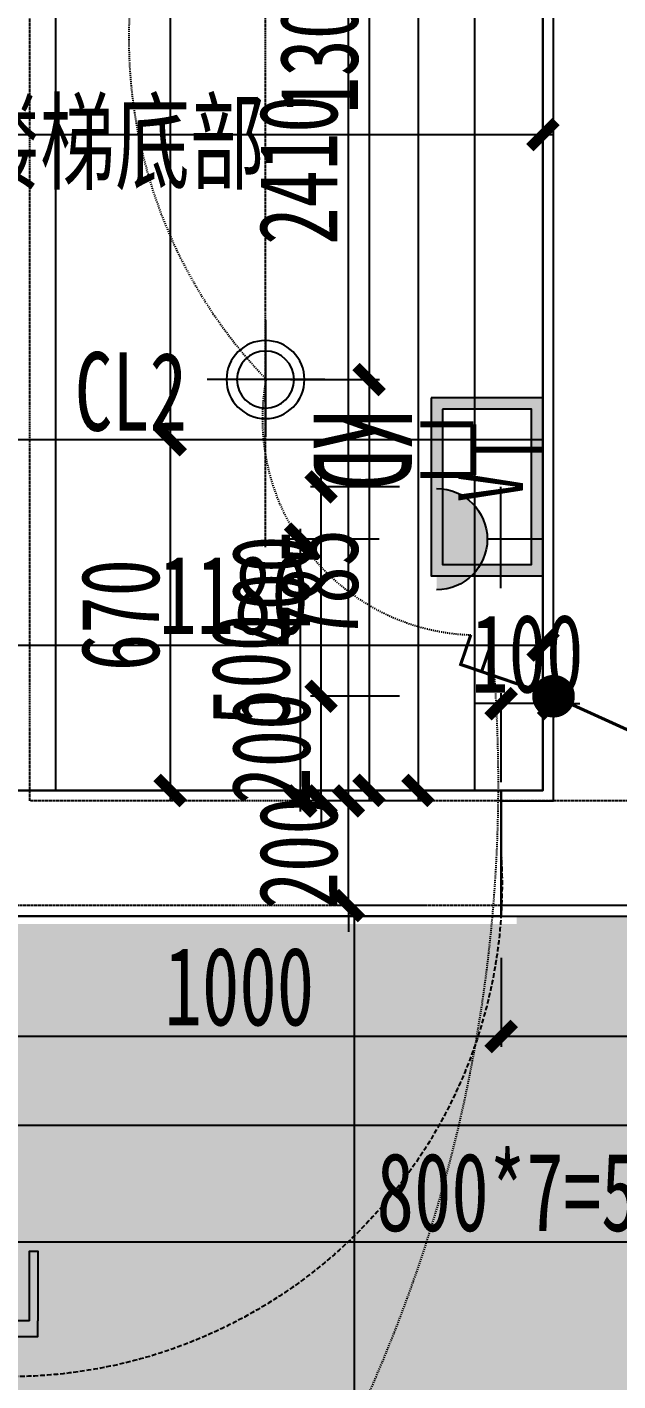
# Model space of a CAD drawing. Extents: x -255202 to 66368, y -6372500 to 603.
# Drawn here: x -125806 to -124678, y -3193802 to -3191216 of the extents above; entities that cross this region are included whole.
import ezdxf
from ezdxf.enums import TextEntityAlignment as Align

# ---------------------------------------------------------------- set-up
doc = ezdxf.new("R2010")
doc.units = 0
doc.header["$LTSCALE"] = 10
doc.header["$MEASUREMENT"] = 0
for name, pattern in [('$0$DASH', [0.35, 0.25, -0.1]), ('ABOVE', [0.4, 0.2, -0.2]), ('CONTINOUS', [0]), ('DASH', [0.35, 0.25, -0.1]), ('DOTE', [2.42, 2, -0.2, 0.02, -0.2])]:
    doc.linetypes.add(name, pattern=pattern)
for name, color, linetype in [('A-WALL（砌体墙）', 7, 'Continuous'), ('A-墙体完成面', 15, 'Continuous'), ('A-门', 251, 'Continuous'), ('D-地面材料', 250, 'Continuous'), ('DIM-地面材质放线', 149, 'Continuous'), ('DIM-平面标注', 149, 'Continuous'), ('DIM-开关定位', 149, 'Continuous'), ('DIM-插座定位', 146, 'Continuous'), ('DIM-灯具定位', 149, 'Continuous'), ('DIM_LEAD', 3, 'Continuous'), ('E-开关示意', 34, 'Continuous'), ('E-插座示意', 34, 'Continuous'), ('G-BEAM', 4, 'DASH'), ('G-BEAM_CON', 4, 'Continuous'), ('T-天花造型', 45, 'Continuous'), ('T-灯具、灯带', 13, 'Continuous'), ('墙体定位图', 7, 'Continuous'), ('天花布置图', 7, 'Continuous')]:
    doc.layers.add(name, color=color, linetype=linetype)
doc.styles.add('宋体', font='', dxfattribs={"width": 0.8})
doc.styles.add('样式222', font='', dxfattribs={"width": 0.7})
doc.styles.add('细黑体', font='', dxfattribs={"width": 0.7})
doc.styles.get('宋体').set_extended_font_data('STXihei')
doc.styles.get('样式222').set_extended_font_data('STXihei')
doc.styles.get('细黑体').set_extended_font_data('STXihei')
doc.dimstyles.new('DK-50', dxfattribs={"dimscale": 50, "dimtxt": 3, "dimasz": 1, "dimexe": 0.4, "dimexo": 0.4, "dimgap": 0.4, "dimtad": 1, "dimtoh": 1, "dimdec": 0, "dimrnd": 5, "dimdsep": 46, "dimtxsty": '样式222', "dimblk": 'ARCHTICK', "dimcen": 3, "dimdle": 0.4, "dimclrd": 149, "dimclre": 149, "dimclrt": 149, "dimadec": 0, "dimazin": 0, "dimtfac": 1, "dimtdec": 0, "dimtix": 1, "dimtmove": 2, "dimatfit": 3, "dimldrblk": 'ARCHTICK', "dimfxl": 3, "dimfxlon": 1, "dimtvp": 1, "dimtolj": 1, "dimtzin": 0, "dimarcsym": 0})

# ---------------------------------------------------------------- blocks, each defined once
blk = doc.blocks.new('rte3rte')
at = {"color": 8}
blk.add_line((2058.033, -1088.306), (2060.28, -1088.306), dxfattribs=at)
blk.add_lwpolyline([(2059.167, -1087.169), (2059.167, -1089.4)], dxfattribs=at)
at = {"layer": 'T-灯具、灯带', "ltscale": 0.3}
for radius in [0.745, 0.545]:
    blk.add_circle((2059.167, -1088.306), radius, dxfattribs=at)
blk = doc.blocks.new('*U194')
at = {"color": 0, "const_width": 0.15}
for points in [[(0, 0.783), (0, 4.692), (1.496, 4.692)], [(0, 3.634), (1.496, 3.634)]]:
    blk.add_lwpolyline(points, dxfattribs=at)
at = {"const_width": 1.019}
blk.add_lwpolyline([(0, -0.51, 1), (0, 0.51, 1)], format="xyb", close=True, dxfattribs=at)
blk = doc.blocks.new('_ArchTick')
at = {"color": 0, "linetype": 'ByBlock', "const_width": 0.4}
blk.add_lwpolyline([(-0.5, -0.5), (0.5, 0.5)], dxfattribs=at)
blk = doc.blocks.new('*D157')
at = {"layer": 'Defpoints', "color": 0, "transparency": 16777216}
for p in [(-125380.6, -3190589.5), (-125380.6, -3191889.5), (-125153.2, -3191889.5)]:
    blk.add_point(p, dxfattribs=at)
at = {"layer": 'DIM-灯具定位', "color": 149, "lineweight": -2, "transparency": 16777216}
for p, q in [((-125153.2, -3190569.5), (-125153.2, -3191909.5)), ((-125303.2, -3190589.5), (-125133.2, -3190589.5)), ((-125303.2, -3191889.5), (-125133.2, -3191889.5))]:
    blk.add_line(p, q, dxfattribs=at)
at = {"layer": 'DIM-灯具定位', "color": 149, "lineweight": -2, "transparency": 16777216, "xscale": 50, "yscale": 50, "zscale": 50}
for p, rotation in [((-125153.2, -3190589.5), 90), ((-125153.2, -3191889.5), 270)]:
    blk.add_blockref('_ArchTick', p, dxfattribs=dict(at, rotation=rotation))
at = {"layer": 'DIM-灯具定位', "color": 149, "transparency": 16777216, "insert": (-125248.2, -3191239.5), "char_height": 150, "attachment_point": 5, "rotation": 90, "style": '样式222'}
blk.add_mtext('\\A1;1300', dxfattribs=at)
blk = doc.blocks.new('*D158')
at = {"layer": 'Defpoints', "color": 0, "linetype": 'ByBlock', "transparency": 16777216}
for p in [(-125380.6, -3191889.5), (-125446.1, -3192674.3), (-125153.2, -3192674.3)]:
    blk.add_point(p, dxfattribs=at)
at = {"layer": 'DIM-灯具定位', "color": 149, "linetype": 'ByBlock', "lineweight": -2, "transparency": 16777216}
for p, q in [((-125153.2, -3191869.5), (-125153.2, -3192694.3)), ((-125303.2, -3191889.5), (-125133.2, -3191889.5)), ((-125303.2, -3192674.3), (-125133.2, -3192674.3))]:
    blk.add_line(p, q, dxfattribs=at)
at = {"layer": 'DIM-灯具定位', "color": 149, "linetype": 'ByBlock', "lineweight": -2, "transparency": 16777216, "xscale": 50, "yscale": 50, "zscale": 50}
for p, rotation in [((-125153.2, -3191889.5), 90), ((-125153.2, -3192674.3), 270)]:
    blk.add_blockref('_ArchTick', p, dxfattribs=dict(at, rotation=rotation))
at = {"layer": 'DIM-灯具定位', "color": 149, "linetype": 'ByBlock', "transparency": 16777216, "insert": (-125248.2, -3192281.9), "char_height": 150, "attachment_point": 5, "rotation": 90, "style": '样式222'}
blk.add_mtext('\\A1;785', dxfattribs=at)
blk = doc.blocks.new('*D160')
at = {"layer": 'Defpoints', "color": 0, "transparency": 16777216}
for p in [(-125283.8, -3192194.5), (-124768, -3192194.5), (-124656.1, -3192694.5)]:
    blk.add_point(p, dxfattribs=at)
at = {"layer": 'DIM-插座定位', "color": 149, "lineweight": -2, "transparency": 16777216}
for p, q in [((-125283.8, -3192714.5), (-125283.8, -3192174.5)), ((-125133.8, -3192194.5), (-125303.8, -3192194.5)), ((-125133.8, -3192694.5), (-125303.8, -3192694.5))]:
    blk.add_line(p, q, dxfattribs=at)
at = {"layer": 'DIM-插座定位', "color": 149, "lineweight": -2, "transparency": 16777216, "xscale": 50, "yscale": 50, "zscale": 50}
for p, rotation in [((-125283.8, -3192194.5), 90), ((-125283.8, -3192694.5), 270)]:
    blk.add_blockref('_ArchTick', p, dxfattribs=dict(at, rotation=rotation))
at = {"layer": 'DIM-插座定位', "color": 149, "transparency": 16777216, "insert": (-125378.8, -3192444.5), "char_height": 150, "attachment_point": 5, "rotation": 90, "style": '样式222'}
blk.add_mtext('\\A1;500', dxfattribs=at)
blk = doc.blocks.new('*U195')
at = {"color": 0, "const_width": 0.15}
blk.add_lwpolyline([(0, 0.783), (0, 4.692), (1.496, 4.692)], dxfattribs=at)
at = {"const_width": 1.019}
blk.add_lwpolyline([(0, -0.51, 1), (0, 0.51, 1)], format="xyb", close=True, dxfattribs=at)
blk = doc.blocks.new('hdfgdf')
at = {"layer": 'G-BEAM'}
for p, q in [((148978.4, -51204.1), (148978.4, -47794.1)), ((153178.4, -51204.1), (148978.4, -51204.1)), ((153178.4, -51404.1), (147178.4, -51404.1))]:
    blk.add_line(p, q, dxfattribs=at)
blk = doc.blocks.new('*D416')
at = {"layer": 'Defpoints', "color": 0, "transparency": 16777216}
for p in [(-125244.8, -3192494.5), (-124800.8, -3192494.5), (-124800.8, -3192694.5)]:
    blk.add_point(p, dxfattribs=at)
at = {"layer": 'DIM-开关定位', "color": 149, "lineweight": -2, "transparency": 16777216}
for p, q in [((-125244.8, -3192494.5), (-125244.8, -3192444.5)), ((-125094.8, -3192494.5), (-125264.8, -3192494.5)), ((-125244.8, -3192694.5), (-125244.8, -3192494.5)), ((-125094.8, -3192694.5), (-125264.8, -3192694.5)), ((-125244.8, -3192694.5), (-125244.8, -3192744.5))]:
    blk.add_line(p, q, dxfattribs=at)
at = {"layer": 'DIM-开关定位', "color": 149, "lineweight": -2, "transparency": 16777216, "xscale": 50, "yscale": 50, "zscale": 50}
for p, rotation in [((-125244.8, -3192494.5), 270), ((-125244.8, -3192694.5), 90)]:
    blk.add_blockref('_ArchTick', p, dxfattribs=dict(at, rotation=rotation))
at = {"layer": 'DIM-开关定位', "color": 149, "transparency": 16777216, "insert": (-125339.8, -3192594.5), "char_height": 150, "attachment_point": 5, "rotation": 90, "style": '样式222'}
blk.add_mtext('\\A1;200', dxfattribs=at)
blk = doc.blocks.new('*U309')
at = {"color": 250, "linetype": '$0$DASH', "ltscale": 3}
blk.add_arc((95.7, 131.6), 773, 356.3937, 90, dxfattribs=at)
at = {"layer": 'A-门', "ltscale": 0.5}
blk.add_lwpolyline([(94.4, 904.6), (94.4, 83), (45.6, 83), (45.6, 904.6), (94.4, 904.6)], dxfattribs=at)
at = {"layer": 'A-门', "ltscale": 3}
for points in [[(36.1, 841.6), (36.1, 795.6), (45.6, 795.6), (45.6, 863.6), (36.1, 863.6), (36.1, 841.6)], [(103.9, 841.6), (103.9, 795.6), (94.4, 795.6), (94.4, 863.6), (103.9, 863.6), (103.9, 841.6)], [(36.1, 841.6), (0, 841.6), (0, 817.1)], [(103.9, 841.6), (140.1, 841.6), (140.1, 817.1)], [(12.8, 817.1), (12.8, 707.4), (0, 707.4), (0, 817.1)], [(12.8, 817.1), (36.1, 817.1)], [(127.3, 817.1), (103.9, 817.1)], [(127.3, 817.1), (127.3, 707.4), (140.1, 707.4), (140.1, 817.1)]]:
    blk.add_lwpolyline(points, dxfattribs=at)
blk = doc.blocks.new('ERDFF')
h = blk.add_hatch(color=250)
h.paths.add_polyline_path([(49133.874, -8482.388), (49133.874, -8486.705), (49140.748, -8486.705), (49140.748, -8482.388)])
h.paths.add_polyline_path([(49140.308, -8482.828), (49140.308, -8486.265), (49134.314, -8486.265), (49134.314, -8482.828)], flags=16)
at = {"color": 67, "ltscale": 400}
for points in [[(49140.748, -8482.388), (49133.874, -8482.388), (49133.874, -8486.705), (49140.748, -8486.705)], [(49140.308, -8482.828), (49134.314, -8482.828), (49134.314, -8486.265), (49140.308, -8486.265)]]:
    blk.add_lwpolyline(points, close=True, dxfattribs=at)
at = {"color": 67, "style": '样式222', "width": 0.7}
blk.add_text('V', height=2.5, dxfattribs=at).set_placement((49137.313, -8485.93), align=Align.CENTER)
blk = doc.blocks.new('*D437')
at = {"layer": 'Defpoints', "color": 0, "transparency": 16777216}
for p in [(-127580.8, -3193537.4), (-127580.8, -3193729.5), (-121982.5, -3193729.5)]:
    blk.add_point(p, dxfattribs=at)
at = {"layer": 'DIM-地面材质放线', "color": 149, "lineweight": -2, "transparency": 16777216}
for p, q in [((-127580.8, -3193687.4), (-127580.8, -3193517.4)), ((-121982.5, -3193687.4), (-121982.5, -3193517.4)), ((-121962.5, -3193537.4), (-127600.8, -3193537.4))]:
    blk.add_line(p, q, dxfattribs=at)
at = {"layer": 'DIM-地面材质放线', "color": 149, "lineweight": -2, "transparency": 16777216, "xscale": 50, "yscale": 50, "zscale": 50}
for p, rotation in [((-127580.8, -3193537.4), 180.0000000000048), ((-121982.5, -3193537.4), 4.796163466380675e-12)]:
    blk.add_blockref('_ArchTick', p, dxfattribs=dict(at, rotation=rotation))
at = {"layer": 'DIM-地面材质放线', "color": 149, "transparency": 16777216, "insert": (-124781.6, -3193442.4), "char_height": 150, "attachment_point": 5, "style": '样式222'}
blk.add_mtext('\\A1;800*7=5600', dxfattribs=at)
blk = doc.blocks.new('*D476')
at = {"layer": 'Defpoints', "color": 0, "transparency": 16777216}
for p in [(-125350.9, -3187204.5), (-125532.9, -3192004.6), (-125350.9, -3192004.6)]:
    blk.add_point(p, dxfattribs=at)
at = {"layer": 'DIM-地面材质放线', "color": 149, "lineweight": -2, "transparency": 16777216}
for p, q in [((-125532.9, -3187184.5), (-125532.9, -3192024.6)), ((-125382.9, -3187204.5), (-125552.9, -3187204.5)), ((-125382.9, -3192004.6), (-125552.9, -3192004.6))]:
    blk.add_line(p, q, dxfattribs=at)
at = {"layer": 'DIM-地面材质放线', "color": 149, "lineweight": -2, "transparency": 16777216, "xscale": 50, "yscale": 50, "zscale": 50}
for p, rotation in [((-125532.9, -3187204.5), 90), ((-125532.9, -3192004.6), 270)]:
    blk.add_blockref('_ArchTick', p, dxfattribs=dict(at, rotation=rotation))
at = {"layer": 'DIM-地面材质放线', "color": 149, "transparency": 16777216, "insert": (-125627.9, -3189604.5), "char_height": 150, "attachment_point": 5, "rotation": 90, "style": '样式222'}
blk.add_mtext('\\A1;800*6=4800', dxfattribs=at)
blk = doc.blocks.new('*D477')
at = {"layer": 'Defpoints', "color": 0, "transparency": 16777216}
for p in [(-125350.9, -3192004.6), (-125532.9, -3192674.5), (-124900.8, -3192674.5)]:
    blk.add_point(p, dxfattribs=at)
at = {"layer": 'DIM-地面材质放线', "color": 149, "lineweight": -2, "transparency": 16777216}
for p, q in [((-125382.9, -3192004.6), (-125552.9, -3192004.6)), ((-125532.9, -3191984.6), (-125532.9, -3192694.5)), ((-125382.9, -3192674.5), (-125552.9, -3192674.5))]:
    blk.add_line(p, q, dxfattribs=at)
at = {"layer": 'DIM-地面材质放线', "color": 149, "lineweight": -2, "transparency": 16777216, "xscale": 50, "yscale": 50, "zscale": 50}
for p, rotation in [((-125532.9, -3192004.6), 90), ((-125532.9, -3192674.5), 270)]:
    blk.add_blockref('_ArchTick', p, dxfattribs=dict(at, rotation=rotation))
at = {"layer": 'DIM-地面材质放线', "color": 149, "transparency": 16777216, "insert": (-125627.9, -3192339.5), "char_height": 150, "attachment_point": 5, "rotation": 90, "style": '样式222'}
blk.add_mtext('\\A1;670', dxfattribs=at)
blk = doc.blocks.new('A$C575336CE')
h = blk.add_hatch(color=0)
edge = h.paths.add_edge_path()
edge.add_line((1.4, 90.3), (87.4, 90.3))
edge.add_ellipse((44.4, 90.3), major_axis=(-30.4, 30.4), ratio=1, start_angle=45, end_angle=225, ccw=False)
at = {"color": 0}
for p, q in [((44.4, 0), (44.4, 47.3)), ((0, 36.2), (86, 36.2))]:
    blk.add_line(p, q, dxfattribs=at)
blk.add_arc((44.4, 90.3), 43, 180, 0, dxfattribs=at)
at = {"color": 0, "style": '宋体'}
blk.add_attdef('S', text='', height=84, dxfattribs=at).set_placement((102.6, 76.1), align=Align.BOTTOM_CENTER)
blk = doc.blocks.new('A$C74255D8A')
at = {"color": 0, "const_width": 5}
for points in [[(7, 59.1), (7, 104.2)], [(50, 59.1), (50, 104.2)], [(7, 59.1), (50, 59.1)], [(28.5, 59.1), (28.5, 0)]]:
    blk.add_lwpolyline(points, dxfattribs=at)
at = {"color": 0, "style": '宋体'}
blk.add_attdef('1', (1.1, 119.3), '', height=75, dxfattribs=at)
blk = doc.blocks.new('*D778')
at = {"layer": 'Defpoints', "color": 0, "transparency": 16777216}
for p in [(-124900.8, -3192894.5), (-121600.8, -3192894.5), (-124900.8, -3193144.5)]:
    blk.add_point(p, dxfattribs=at)
at = {"layer": '墙体定位图', "color": 149, "lineweight": -2, "transparency": 16777216}
for p, q in [((-124900.8, -3192994.5), (-124900.8, -3193164.5)), ((-121600.8, -3192994.5), (-121600.8, -3193164.5)), ((-121580.8, -3193144.5), (-124920.8, -3193144.5))]:
    blk.add_line(p, q, dxfattribs=at)
at = {"layer": '墙体定位图', "color": 149, "lineweight": -2, "transparency": 16777216, "xscale": 50, "yscale": 50, "zscale": 50, "rotation": 180}
blk.add_blockref('_ArchTick', (-124900.8, -3193144.5), dxfattribs=at)
at = {"layer": '墙体定位图', "color": 149, "lineweight": -2, "transparency": 16777216, "xscale": 50, "yscale": 50, "zscale": 50}
blk.add_blockref('_ArchTick', (-121600.8, -3193144.5), dxfattribs=at)
at = {"layer": '墙体定位图', "color": 149, "transparency": 16777216, "insert": (-123250.8, -3193049.5), "char_height": 150, "attachment_point": 5, "style": '样式222'}
blk.add_mtext('\\A1;3300', dxfattribs=at)
blk = doc.blocks.new('*D779')
at = {"layer": 'Defpoints', "color": 0, "transparency": 16777216}
for p in [(-125900.7, 0), (-124900.8, -3192894.5), (-125900.7, -3193144.5)]:
    blk.add_point(p, dxfattribs=at)
at = {"layer": '墙体定位图', "color": 149, "lineweight": -2, "transparency": 16777216}
for p, q in [((-125900.7, -3192994.5), (-125900.7, -3193164.5)), ((-124900.8, -3192994.5), (-124900.8, -3193164.5)), ((-124880.8, -3193144.5), (-125920.7, -3193144.5))]:
    blk.add_line(p, q, dxfattribs=at)
at = {"layer": '墙体定位图', "color": 149, "lineweight": -2, "transparency": 16777216, "xscale": 50, "yscale": 50, "zscale": 50, "rotation": 180}
blk.add_blockref('_ArchTick', (-125900.7, -3193144.5), dxfattribs=at)
at = {"layer": '墙体定位图', "color": 149, "lineweight": -2, "transparency": 16777216, "xscale": 50, "yscale": 50, "zscale": 50}
blk.add_blockref('_ArchTick', (-124900.8, -3193144.5), dxfattribs=at)
at = {"layer": '墙体定位图', "color": 149, "transparency": 16777216, "insert": (-125400.8, -3193049.5), "char_height": 150, "attachment_point": 5, "style": '样式222'}
blk.add_mtext('\\A1;1000', dxfattribs=at)
blk = doc.blocks.new('*D783')
at = {"layer": 'Defpoints', "color": 0, "transparency": 16777216}
for p in [(-125192.6, -3192694.5), (-124900.8, -3192694.5), (-124900.8, -3192894.5)]:
    blk.add_point(p, dxfattribs=at)
at = {"layer": '墙体定位图', "color": 149, "lineweight": -2, "transparency": 16777216}
for p, q in [((-125192.6, -3192694.5), (-125192.6, -3192644.5)), ((-125042.6, -3192694.5), (-125212.6, -3192694.5)), ((-125192.6, -3192894.5), (-125192.6, -3192694.5)), ((-125042.6, -3192894.5), (-125212.6, -3192894.5)), ((-125192.6, -3192894.5), (-125192.6, -3192944.5))]:
    blk.add_line(p, q, dxfattribs=at)
at = {"layer": '墙体定位图', "color": 149, "lineweight": -2, "transparency": 16777216, "xscale": 50, "yscale": 50, "zscale": 50}
for p, rotation in [((-125192.6, -3192694.5), 270), ((-125192.6, -3192894.5), 90)]:
    blk.add_blockref('_ArchTick', p, dxfattribs=dict(at, rotation=rotation))
at = {"layer": '墙体定位图', "color": 149, "transparency": 16777216, "insert": (-125287.6, -3192794.5), "char_height": 150, "attachment_point": 5, "rotation": 90, "style": '样式222'}
blk.add_mtext('\\A1;200', dxfattribs=at)
blk = doc.blocks.new('*D784')
at = {"layer": 'Defpoints', "color": 0, "transparency": 16777216}
for p in [(-124900.8, -3192508.7), (-124900.8, -3192694.5), (-124800.8, -3192694.5)]:
    blk.add_point(p, dxfattribs=at)
at = {"layer": '墙体定位图', "color": 149, "lineweight": -2, "transparency": 16777216}
for p, q in [((-124900.8, -3192658.7), (-124900.8, -3192488.7)), ((-124800.8, -3192658.7), (-124800.8, -3192488.7)), ((-124900.8, -3192508.7), (-124950.8, -3192508.7)), ((-124800.8, -3192508.7), (-124900.8, -3192508.7)), ((-124800.8, -3192508.7), (-124750.8, -3192508.7))]:
    blk.add_line(p, q, dxfattribs=at)
at = {"layer": '墙体定位图', "color": 149, "lineweight": -2, "transparency": 16777216, "xscale": 50, "yscale": 50, "zscale": 50}
blk.add_blockref('_ArchTick', (-124900.8, -3192508.7), dxfattribs=at)
at = {"layer": '墙体定位图', "color": 149, "lineweight": -2, "transparency": 16777216, "xscale": 50, "yscale": 50, "zscale": 50, "rotation": 180}
blk.add_blockref('_ArchTick', (-124800.8, -3192508.7), dxfattribs=at)
at = {"layer": '墙体定位图', "color": 149, "transparency": 16777216, "insert": (-124850.8, -3192413.7), "char_height": 150, "attachment_point": 5, "style": '样式222'}
blk.add_mtext('\\A1;100', dxfattribs=at)
blk = doc.blocks.new('*D785')
at = {"layer": 'Defpoints', "color": 0, "transparency": 16777216}
for p in [(-125192.6, -3190284.5), (-124936.8, -3190284.5), (-124936.8, -3192694.5)]:
    blk.add_point(p, dxfattribs=at)
at = {"layer": '墙体定位图', "color": 149, "lineweight": -2, "transparency": 16777216}
for p, q in [((-125192.6, -3192714.5), (-125192.6, -3190264.5)), ((-125042.6, -3190284.5), (-125212.6, -3190284.5)), ((-125042.6, -3192694.5), (-125212.6, -3192694.5))]:
    blk.add_line(p, q, dxfattribs=at)
at = {"layer": '墙体定位图', "color": 149, "lineweight": -2, "transparency": 16777216, "xscale": 50, "yscale": 50, "zscale": 50}
for p, rotation in [((-125192.6, -3190284.5), 90), ((-125192.6, -3192694.5), 270)]:
    blk.add_blockref('_ArchTick', p, dxfattribs=dict(at, rotation=rotation))
at = {"layer": '墙体定位图', "color": 149, "transparency": 16777216, "insert": (-125287.6, -3191489.5), "char_height": 150, "attachment_point": 5, "rotation": 90, "style": '样式222'}
blk.add_mtext('\\A1;2410', dxfattribs=at)
blk = doc.blocks.new('*D975')
at = {"layer": 'Defpoints', "color": 0, "transparency": 16777216}
for p in [(-125001.3, -3187204.5), (-125059.6, -3192674.5), (-125004, -3192674.5)]:
    blk.add_point(p, dxfattribs=at)
at = {"layer": '天花布置图', "color": 149, "lineweight": -2, "transparency": 16777216}
for p, q in [((-125059.6, -3187184.5), (-125059.6, -3192694.5)), ((-125021.3, -3187204.5), (-125079.6, -3187204.5)), ((-125024, -3192674.5), (-125079.6, -3192674.5))]:
    blk.add_line(p, q, dxfattribs=at)
at = {"layer": '天花布置图', "color": 149, "lineweight": -2, "transparency": 16777216, "xscale": 50, "yscale": 50, "zscale": 50}
for p, rotation in [((-125059.6, -3187204.5), 90), ((-125059.6, -3192674.5), 270)]:
    blk.add_blockref('_ArchTick', p, dxfattribs=dict(at, rotation=rotation))
at = {"layer": '天花布置图', "color": 149, "transparency": 16777216, "insert": (-125154.6, -3189939.5), "char_height": 150, "attachment_point": 5, "rotation": 90, "style": '样式222'}
blk.add_mtext('\\A1;5470', dxfattribs=at)
blk = doc.blocks.new('*D999')
at = {"layer": 'Defpoints', "color": 0, "transparency": 16777216}
for p in [(-125244.8, -3192094.5), (-125034.5, -3192094.5), (-124800.8, -3192494.5)]:
    blk.add_point(p, dxfattribs=at)
at = {"layer": 'DIM-开关定位', "color": 149, "lineweight": -2, "transparency": 16777216}
for p, q in [((-125244.8, -3192514.5), (-125244.8, -3192074.5)), ((-125094.8, -3192094.5), (-125264.8, -3192094.5)), ((-125094.8, -3192494.5), (-125264.8, -3192494.5))]:
    blk.add_line(p, q, dxfattribs=at)
at = {"layer": 'DIM-开关定位', "color": 149, "lineweight": -2, "transparency": 16777216, "xscale": 50, "yscale": 50, "zscale": 50}
for p, rotation in [((-125244.8, -3192094.5), 90), ((-125244.8, -3192494.5), 270)]:
    blk.add_blockref('_ArchTick', p, dxfattribs=dict(at, rotation=rotation))
at = {"layer": 'DIM-开关定位', "color": 149, "transparency": 16777216, "insert": (-125339.8, -3192294.5), "char_height": 150, "attachment_point": 5, "rotation": 90, "style": '样式222'}
blk.add_mtext('\\A1;400', dxfattribs=at)
blk = doc.blocks.new('*D1125')
at = {"layer": 'Defpoints', "color": 0, "transparency": 16777216}
for p in [(-126000.8, -3192236.1), (-124820.9, -3192236.1), (-124820.9, -3192396.8)]:
    blk.add_point(p, dxfattribs=at)
at = {"layer": '天花布置图', "color": 149, "lineweight": -2, "transparency": 16777216}
for p, q in [((-126000.8, -3192256.1), (-126000.8, -3192416.8)), ((-124820.9, -3192256.1), (-124820.9, -3192416.8)), ((-126020.8, -3192396.8), (-124800.9, -3192396.8))]:
    blk.add_line(p, q, dxfattribs=at)
at = {"layer": '天花布置图', "color": 149, "lineweight": -2, "transparency": 16777216, "xscale": 50, "yscale": 50, "zscale": 50, "rotation": 180}
blk.add_blockref('_ArchTick', (-126000.8, -3192396.8), dxfattribs=at)
at = {"layer": '天花布置图', "color": 149, "lineweight": -2, "transparency": 16777216, "xscale": 50, "yscale": 50, "zscale": 50}
blk.add_blockref('_ArchTick', (-124820.9, -3192396.8), dxfattribs=at)
at = {"layer": '天花布置图', "color": 149, "transparency": 16777216, "insert": (-125410.9, -3192301.8), "char_height": 150, "attachment_point": 5, "style": '样式222'}
blk.add_mtext('\\A1;1180', dxfattribs=at)
blk = doc.blocks.new('*D1127')
at = {"layer": 'Defpoints', "color": 0, "transparency": 16777216}
for p in [(-127580.8, -3191254.5), (-124820.9, -3191254.5), (-124820.9, -3191421.5)]:
    blk.add_point(p, dxfattribs=at)
at = {"layer": 'DIM-平面标注', "color": 149, "lineweight": -2, "transparency": 16777216}
for p, q in [((-127580.8, -3191274.5), (-127580.8, -3191441.5)), ((-124820.9, -3191274.5), (-124820.9, -3191441.5)), ((-127600.8, -3191421.5), (-124800.9, -3191421.5))]:
    blk.add_line(p, q, dxfattribs=at)
at = {"layer": 'DIM-平面标注', "color": 149, "lineweight": -2, "transparency": 16777216, "xscale": 50, "yscale": 50, "zscale": 50, "rotation": 180}
blk.add_blockref('_ArchTick', (-127580.8, -3191421.5), dxfattribs=at)
at = {"layer": 'DIM-平面标注', "color": 149, "lineweight": -2, "transparency": 16777216, "xscale": 50, "yscale": 50, "zscale": 50}
blk.add_blockref('_ArchTick', (-124820.9, -3191421.5), dxfattribs=at)
at = {"layer": 'DIM-平面标注', "color": 149, "transparency": 16777216, "insert": (-126200.9, -3191326.5), "char_height": 150, "attachment_point": 5, "style": '样式222'}
blk.add_mtext('\\A1;2760', dxfattribs=at)

msp = doc.modelspace()

# ---------------------------------------------------------------- hatches: boundary and pattern name
at = {"layer": 'D-地面材料'}
h = msp.add_hatch(dxfattribs=at)
h.set_pattern_fill('DOTS', color=250, scale=500, style=0, double=1)
h.set_pattern_definition([(0, (-124400.813, -3186984.576), (15.625, 31.25), [0, -31.25])])
h.paths.add_polyline_path([(-121620.8, -3192914.5), (-124870.9, -3192914.5), (-124870.9, -3192929.5), (-125930.8, -3192929.5), (-125930.8, -3192914.5), (-127580.8, -3192914.5), (-127580.8, -3197084.5), (-121620.8, -3197084.5)])

# ---------------------------------------------------------------- linework, layer by layer
at = {"layer": 'A-WALL（砌体墙）', "color": 0}
for p, q in [((-124800.8, -3192694.5), (-124800.8, -3190284.5)), ((-124900.8, -3192894.5), (-124900.8, -3192694.5)), ((-124900.8, -3192694.5), (-124800.8, -3192694.5)), ((-124800.8, -3192894.5), (-124900.8, -3192894.5)), ((-121600.8, -3192894.5), (-124800.8, -3192894.5))]:
    msp.add_line(p, q, dxfattribs=at)
at = {"layer": 'A-墙体完成面', "linetype": 'ByBlock'}
for p, q in [((-124820.9, -3192674.5, 0), (-124900.9, -3192674.5)), ((-124820.9, -3192914.5), (-121620.8, -3192914.5))]:
    msp.add_line(p, q, dxfattribs=at)
for points in [[(-124820.9, -3190284.5), (-124820.9, -3192674.5), (-124900.9, -3192674.5), (-124900.9, -3192914.5), (-124820.9, -3192914.5)], [(-124820.9, -3190284.5), (-124820.9, -3192674.5)]]:
    msp.add_lwpolyline(points, dxfattribs=at)
at = {"layer": 'D-地面材料'}
for p, q in [((-125751, -3192674.5), (-125751, -3187204.5)), ((-124951, -3192674.5), (-124951, -3187204.5)), ((-124820.9, -3192004.5), (-126010.8, -3192004.5)), ((-125180.8, -3197064.5), (-125180.8, -3192914.5)), ((-121620.8, -3193314.5), (-127580.8, -3193314.5))]:
    msp.add_line(p, q, dxfattribs=at)
msp.add_lwpolyline([(-127210.6, -3191183.4), (-127248.1, -3191313.1), (-127038.7, -3191144.3), (-127073.8, -3191265.9), (-126700.8, -3191491.1), (-126700.8, -3191794.5), (-125960.8, -3191794.5), (-125960.8, -3191844.5), (-126010.8, -3191843.8), (-126010.8, -3192643.8), (-126010.8, -3192644.5), (-126010.8, -3192674.5), (-125930.8, -3192674.5), (-125930.8, -3192674.5), (-124870.9, -3192674.5), (-124870.9, -3192674.5), (-124820.9, -3192674.5), (-124820.9, -3190314.5)], dxfattribs=at)
msp.add_lwpolyline([(-124900.9, -3192674.5), (-125900.8, -3192674), (-125900.8, -3192914.5), (-124900.9, -3192914.5)], close=True, dxfattribs=at)
at = {"layer": 'DIM-开关定位', "color": 36, "linetype": 'ABOVE'}
for centre, radius, start, end in [((-124671.9, -3191237.5), 940, 136.2493, 223.7507), ((-124943.9, -3191964.7), 412.9, 169.5151, 267.9247), ((-127771.6, -3192661.3), 2865.5, 305.6595, 5.413)]:
    msp.add_arc(centre, radius, start, end, dxfattribs=at)
at = {"layer": 'DIM_LEAD', "color": 250, "linetype": '$0$DASH'}
msp.add_line((-125350.9, -3192209.8), (-125350.9, -3187565.3), dxfattribs=at)
at = {"layer": 'T-天花造型', "linetype": 'ByBlock'}
msp.add_lwpolyline([(-124900.8, -3192914.5), (-125900.8, -3192914.5), (-125900.8, -3192674), (-124900.8, -3192674.5)], close=True, dxfattribs=at)

# ---------------------------------------------------------------- block references
at = {"layer": 'A-门', "xscale": -1.216867540497335, "yscale": 1.216867540497335, "zscale": 1.216867540497335, "rotation": 179.9999804326974}
msp.add_blockref('*U309', (-125956.2, -3192693.5), dxfattribs=at)
at = {"layer": 'DIM-开关定位', "color": 36, "linetype": 'ABOVE', "ltscale": 0.5, "extrusion": (0, 0, -1), "xscale": -49.46072392513426, "yscale": 49.46072392513426, "zscale": -49.46072392513426, "rotation": 270}
msp.add_blockref('ERDFF', (544579.5, -5622461.5), dxfattribs=at)
at = {"layer": 'E-开关示意', "extrusion": (0, 0, -1), "xscale": -39.94758180436645, "yscale": 39.94758180436645, "zscale": -39.94758180436645}
for name, rotation in [('*U194', 288.8946555334479), ('*U195', 114.4192221911247)]:
    msp.add_blockref(name, (124800.8, -3192494.5), dxfattribs=dict(at, rotation=rotation))
at = {"layer": 'E-插座示意', "linetype": 'ByBlock', "lineweight": -2}
ref = msp.add_blockref('A$C74255D8A', (-124820.9, -3192087.5), dxfattribs=dict(at, xscale=2.25, yscale=2.25, zscale=2.25, rotation=90.00000000000001))
ref.add_attrib('1', 'KD', dxfattribs={"layer": '0', "color": 0, "height": 187.5, "rotation": 90, "style": '宋体', "text_generation_flag": 6, "width": 0.6}).set_placement((-125165.1, -3192023.3), align=Align.MIDDLE)
at = {"layer": 'E-插座示意', "linetype": 'ByBlock', "lineweight": -2, "xscale": -2.25, "yscale": 2.25, "zscale": 2.25, "rotation": 90}
msp.add_blockref('A$C575336CE', (-124820.9, -3192094.6), dxfattribs=at)
at = {"layer": 'G-BEAM_CON', "linetype": 'CONTINOUS'}
msp.add_blockref('hdfgdf', (-274779.2, -3141490.4), dxfattribs=at)
at = {"layer": 'T-灯具、灯带', "ltscale": 0.3, "xscale": -100, "yscale": 100, "zscale": 100}
msp.add_blockref('rte3rte', (80565.8, -3083059), dxfattribs=at)

# ---------------------------------------------------------------- texts
at = {"layer": 'T-灯具、灯带', "linetype": 'DOTE', "ltscale": 0.3, "style": '细黑体', "width": 0.7}
msp.add_text('CL2', height=150, dxfattribs=at).set_placement((-125715, -3191987.3))
at = {"layer": '墙体定位图', "color": 67, "insert": (-125853.1, -3191444.5), "char_height": 150, "attachment_point": 5, "style": '样式222'}
msp.add_mtext('\\A1;砌墙平楼梯底部', dxfattribs=at)

# ---------------------------------------------------------------- dimensions: what is measured, and where the dimension line sits
at = {"layer": 'DIM-地面材质放线'}
for p1, p2, distance, text, picture, middle in [((-125350.9, -3187204.5), (-125350.9, -3192004.6), -182, '800*6=<>', '*D476', (-125627.9, -3189604.5)), ((-121982.5, -3193729.5), (-127580.8, -3193729.5), -192.1, '800*7=<>', '*D437', (-124781.6, -3193442.4))]:
    dim = msp.add_aligned_dim(p1=p1, p2=p2, distance=distance, text=text, dimstyle='DK-50', dxfattribs=at)
    dim.commit()
    dim.dimension.update_dxf_attribs({"geometry": picture, "text_midpoint": middle})
dim = msp.add_linear_dim(base=(-125532.9, -3192674.5), p1=(-125350.9, -3192004.6), p2=(-124900.8, -3192674.5), angle=90, dimstyle='DK-50', dxfattribs=at)
dim.commit()
dim.dimension.update_dxf_attribs({"geometry": '*D477', "text_midpoint": (-125627.9, -3192339.5)})
at = {"layer": 'DIM-平面标注', "color": 1}
dim = msp.add_linear_dim(base=(-124820.9, -3191421.5), p1=(-127580.8, -3191254.5), p2=(-124820.9, -3191254.5), angle=180, dimstyle='DK-50', dxfattribs=at)
dim.commit()
dim.dimension.update_dxf_attribs({"geometry": '*D1127', "text_midpoint": (-126200.9, -3191326.5)})
at = {"layer": 'DIM-开关定位', "color": 6}
dim = msp.add_linear_dim(base=(-125244.8, -3192094.5), p1=(-124800.8, -3192494.5), p2=(-125034.5, -3192094.5), angle=270, dimstyle='DK-50', dxfattribs=at)
dim.commit()
dim.dimension.update_dxf_attribs({"geometry": '*D999', "text_midpoint": (-125339.8, -3192294.5)})
dim = msp.add_aligned_dim(p1=(-124800.8, -3192694.5), p2=(-124800.8, -3192494.5), distance=444, dimstyle='DK-50', dxfattribs=at)
dim.commit()
dim.dimension.update_dxf_attribs({"geometry": '*D416', "text_midpoint": (-125339.8, -3192594.5)})
at = {"layer": 'DIM-插座定位'}
dim = msp.add_linear_dim(base=(-125283.8, -3192194.5), p1=(-124656.1, -3192694.5), p2=(-124768, -3192194.5), angle=90, dimstyle='DK-50', dxfattribs=at)
dim.commit()
dim.dimension.update_dxf_attribs({"geometry": '*D160', "text_midpoint": (-125378.8, -3192444.5)})
at = {"layer": 'DIM-灯具定位'}
dim = msp.add_linear_dim(base=(-125153.2, -3191889.5), p1=(-125380.6, -3190589.5), p2=(-125380.6, -3191889.5), angle=270, dimstyle='DK-50', dxfattribs=at)
dim.commit()
dim.dimension.update_dxf_attribs({"geometry": '*D157', "text_midpoint": (-125248.2, -3191239.5)})
at = {"layer": 'DIM-灯具定位', "linetype": 'ByBlock'}
dim = msp.add_linear_dim(base=(-125153.2, -3192674.3), p1=(-125380.6, -3191889.5), p2=(-125446.1, -3192674.3), angle=270, dimstyle='DK-50', dxfattribs=at)
dim.commit()
dim.dimension.update_dxf_attribs({"geometry": '*D158', "text_midpoint": (-125248.2, -3192281.9)})
at = {"layer": '墙体定位图', "color": 1}
for base, p1, p2, angle, picture, middle in [((-125900.7, -3193144.5), (-124900.8, -3192894.5), (-125900.7, 0), 180, '*D779', (-125400.8, -3193049.5)), ((-125192.6, -3190284.5), (-124936.8, -3192694.5), (-124936.8, -3190284.5), 90, '*D785', (-125287.6, -3191489.5)), ((-124900.8, -3192508.7), (-124800.8, -3192694.5), (-124900.8, -3192694.5), 180, '*D784', (-124850.8, -3192413.7)), ((-125192.6, -3192694.5), (-124900.8, -3192894.5), (-124900.8, -3192694.5), 90, '*D783', (-125287.6, -3192794.5)), ((-124900.8, -3193144.5), (-121600.8, -3192894.5), (-124900.8, -3192894.5), 180, '*D778', (-123250.8, -3193049.5))]:
    dim = msp.add_linear_dim(base=base, p1=p1, p2=p2, angle=angle, dimstyle='DK-50', dxfattribs=at)
    dim.commit()
    dim.dimension.update_dxf_attribs({"geometry": picture, "text_midpoint": middle})
at = {"layer": '天花布置图', "color": 6}
for base, p1, p2, angle, picture, middle in [((-125059.6, -3192674.5), (-125001.3, -3187204.5), (-125004, -3192674.5), 90, '*D975', (-125154.6, -3189939.5)), ((-124820.9, -3192396.8), (-126000.8, -3192236.1), (-124820.9, -3192236.1), 180, '*D1125', (-125410.9, -3192301.8))]:
    dim = msp.add_linear_dim(base=base, p1=p1, p2=p2, angle=angle, dimstyle='DK-50', dxfattribs=at)
    dim.commit()
    dim.dimension.update_dxf_attribs({"geometry": picture, "text_midpoint": middle})

doc.saveas('drawing.dxf')
